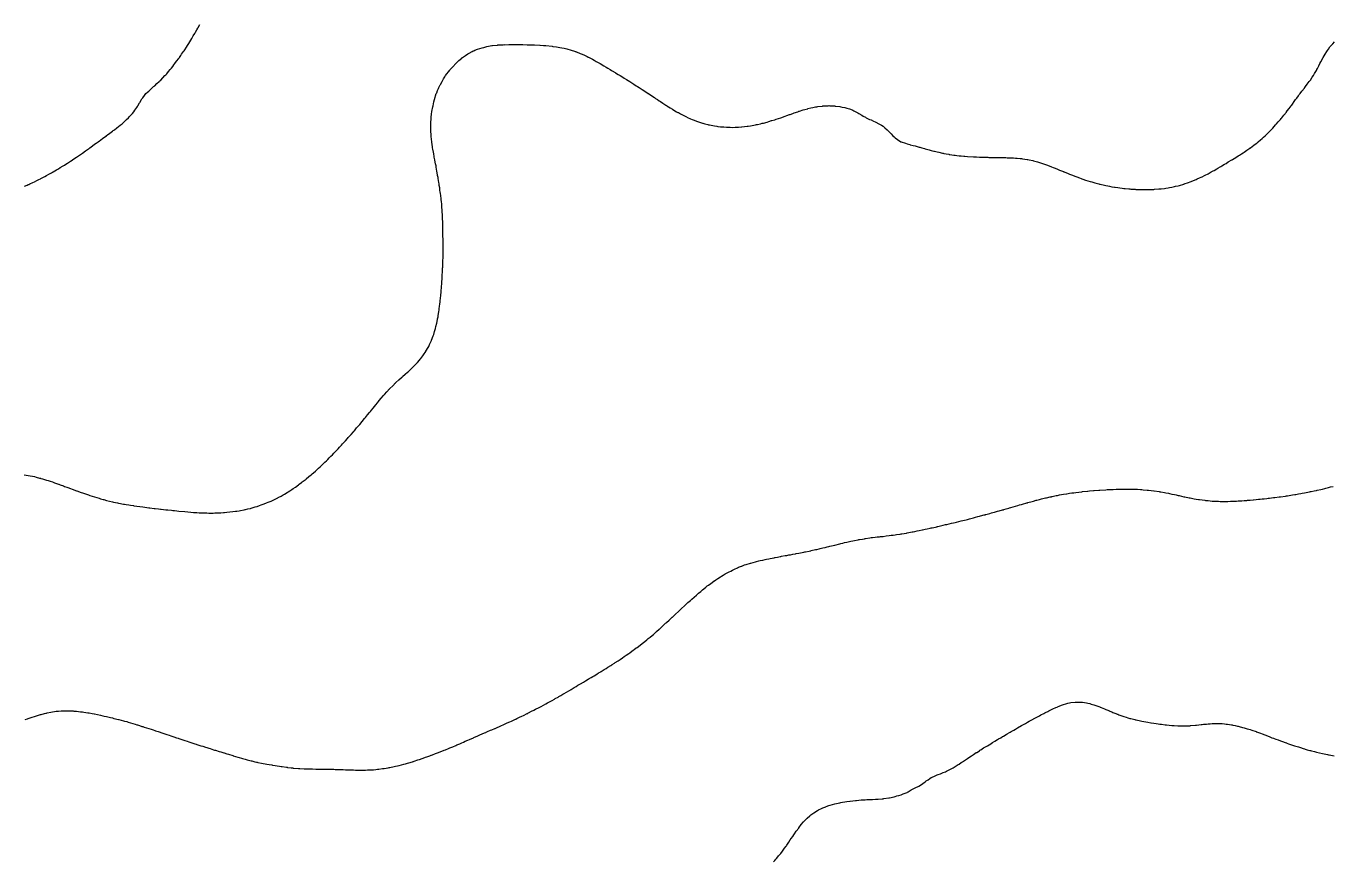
# Model space of a CAD drawing. Extents: x -717078 to -715000, y -984629 to -984000.
# Drawn here: x -716546.9 to -716329.8, y -984624.1 to -984485.3 of the extents above; entities that cross this region are included whole.
import ezdxf

# ---------------------------------------------------------------- set-up
doc = ezdxf.new("R2010")
doc.units = 0
doc.layers.add('buffer_B2_0_1_clip', color=7, linetype='Continuous')

msp = doc.modelspace()

# ---------------------------------------------------------------- linework, layer by layer
at = {"layer": 'buffer_B2_0_1_clip'}
for points in [[(-716547.12, -984511.88), (-716546.7, -984511.7), (-716546.5, -984511.62), (-716546.42, -984511.58), (-716546.24, -984511.5), (-716545.74, -984511.26), (-716545.5, -984511.14), (-716545.07, -984510.93), (-716544.78, -984510.78), (-716544.5, -984510.64), (-716544.41, -984510.59), (-716544.22, -984510.5), (-716543.76, -984510.24), (-716543.5, -984510.11), (-716543.11, -984509.89), (-716542.64, -984509.64), (-716542.5, -984509.57), (-716542.46, -984509.54), (-716542.38, -984509.5), (-716541.83, -984509.17), (-716541.5, -984508.97), (-716541.21, -984508.79), (-716540.71, -984508.5), (-716540.58, -984508.42), (-716540.5, -984508.37), (-716540.12, -984508.12), (-716539.97, -984508.03), (-716539.5, -984507.72), (-716539.36, -984507.64), (-716539.15, -984507.5), (-716538.77, -984507.23), (-716538.5, -984507.06), (-716538.17, -984506.83), (-716537.68, -984506.5), (-716537.58, -984506.42), (-716537.5, -984506.37), (-716537.03, -984506.03), (-716537, -984506), (-716536.5, -984505.66), (-716536.41, -984505.59), (-716536.28, -984505.5), (-716535.84, -984505.16), (-716535.5, -984504.92), (-716535.25, -984504.75), (-716534.91, -984504.5), (-716534.67, -984504.33), (-716534.5, -984504.21), (-716534.1, -984503.9), (-716533.54, -984503.5), (-716533.52, -984503.48), (-716533.5, -984503.47), (-716533.37, -984503.37), (-716532.95, -984503.05), (-716532.5, -984502.72), (-716532.38, -984502.62), (-716532.2, -984502.5), (-716531.8, -984502.2), (-716531.5, -984501.97), (-716531.24, -984501.76), (-716530.93, -984501.5), (-716530.7, -984501.3), (-716530.5, -984501.12), (-716530.18, -984500.82), (-716529.84, -984500.5), (-716529.68, -984500.32), (-716529.5, -984500.13), (-716529.21, -984499.79), (-716528.98, -984499.5), (-716528.78, -984499.22), (-716528.5, -984498.8), (-716528.38, -984498.62), (-716528.3, -984498.5), (-716528.02, -984498.02), (-716528, -984498), (-716527.7, -984497.5), (-716527.62, -984497.38), (-716527.5, -984497.19), (-716527.21, -984496.79), (-716526.96, -984496.5), (-716526.73, -984496.27), (-716526.5, -984496.08), (-716526.21, -984495.79), (-716525.88, -984495.5), (-716525.68, -984495.32), (-716525.5, -984495.18), (-716525.16, -984494.84), (-716524.79, -984494.5), (-716524.64, -984494.36), (-716524.5, -984494.24), (-716524.14, -984493.86), (-716523.8, -984493.5), (-716523.65, -984493.35), (-716523.5, -984493.19), (-716523.19, -984492.81), (-716522.93, -984492.5), (-716522.74, -984492.26), (-716522.5, -984491.98), (-716522.3, -984491.7), (-716522.15, -984491.5), (-716521.87, -984491.13), (-716521.5, -984490.65), (-716521.44, -984490.56), (-716521.4, -984490.5), (-716521.17, -984490.17), (-716521.03, -984489.97), (-716520.7, -984489.5), (-716520.62, -984489.38), (-716520.5, -984489.21), (-716520.23, -984488.77), (-716520.05, -984488.5), (-716519.84, -984488.16), (-716519.5, -984487.62), (-716519.45, -984487.55), (-716519.43, -984487.5), (-716519.33, -984487.33), (-716519.09, -984486.91), (-716518.85, -984486.5), (-716518.72, -984486.28), (-716518.5, -984485.9), (-716518.36, -984485.64), (-716518.28, -984485.5), (-716518.03, -984485.03)], [(-716547.18, -984559.82), (-716546.86, -984559.86), (-716546.5, -984559.92), (-716545.5, -984560.13), (-716545.21, -984560.21), (-716544.64, -984560.36), (-716544.5, -984560.39), (-716544.42, -984560.42), (-716544.16, -984560.5), (-716543.65, -984560.65), (-716543.5, -984560.7), (-716543.21, -984560.79), (-716542.9, -984560.9), (-716542.5, -984561.02), (-716542.15, -984561.15), (-716541.68, -984561.32), (-716541.5, -984561.38), (-716541.41, -984561.41), (-716541.19, -984561.5), (-716540.68, -984561.68), (-716540.5, -984561.75), (-716540.11, -984561.89), (-716539.95, -984561.95), (-716539.5, -984562.12), (-716539.22, -984562.22), (-716538.51, -984562.49), (-716538.5, -984562.49), (-716538.49, -984562.49), (-716538.47, -984562.5), (-716537.75, -984562.75), (-716537.5, -984562.84), (-716537.01, -984563.01), (-716536.99, -984563.01), (-716536.5, -984563.18), (-716536.26, -984563.26), (-716535.52, -984563.5), (-716535.5, -984563.5), (-716535.5, -984563.51), (-716535.49, -984563.51), (-716534.73, -984563.73), (-716534.5, -984563.8), (-716534.09, -984563.91), (-716533.95, -984563.95), (-716533.5, -984564.07), (-716532.5, -984564.32), (-716532.35, -984564.35), (-716531.66, -984564.5), (-716531.53, -984564.53), (-716531.5, -984564.53), (-716531.46, -984564.54), (-716530.68, -984564.68), (-716530.5, -984564.72), (-716530.24, -984564.76), (-716529.83, -984564.83), (-716529.5, -984564.88), (-716529.05, -984564.95), (-716528.96, -984564.96), (-716528.5, -984565.03), (-716527.5, -984565.17), (-716526.5, -984565.3), (-716526.32, -984565.32), (-716525.59, -984565.41), (-716525.5, -984565.42), (-716525.43, -984565.43), (-716524.86, -984565.5), (-716524.54, -984565.54), (-716524.5, -984565.54), (-716524.45, -984565.55), (-716523.64, -984565.64), (-716523.5, -984565.65), (-716523.33, -984565.67), (-716522.73, -984565.73), (-716522.5, -984565.75), (-716522.22, -984565.78), (-716521.82, -984565.82), (-716521.5, -984565.85), (-716520.5, -984565.95), (-716520, -984566), (-716520, -984566), (-716519.5, -984566.04), (-716519.07, -984566.07), (-716518.92, -984566.08), (-716518.5, -984566.11), (-716518.12, -984566.12), (-716517.86, -984566.14), (-716517.5, -984566.15), (-716517.16, -984566.16), (-716516.83, -984566.17), (-716516.5, -984566.18), (-716516.18, -984566.18), (-716515.82, -984566.18), (-716515.5, -984566.17), (-716515.16, -984566.16), (-716514.85, -984566.15), (-716514.5, -984566.13), (-716514.1, -984566.1), (-716513.91, -984566.09), (-716513.5, -984566.06), (-716513.01, -984566), (-716513, -984566), (-716512.5, -984565.95), (-716512.11, -984565.89), (-716511.85, -984565.85), (-716511.5, -984565.8), (-716511.25, -984565.75), (-716510.64, -984565.64), (-716510.5, -984565.61), (-716510.41, -984565.59), (-716510.02, -984565.5), (-716509.6, -984565.4), (-716509.5, -984565.37), (-716509.31, -984565.31), (-716508.83, -984565.17), (-716508.5, -984565.07), (-716508.07, -984564.93), (-716507.84, -984564.84), (-716507.5, -984564.72), (-716507.34, -984564.66), (-716506.93, -984564.5), (-716506.63, -984564.37), (-716506.5, -984564.32), (-716506.18, -984564.18), (-716505.93, -984564.07), (-716505.5, -984563.87), (-716505.25, -984563.75), (-716504.77, -984563.5), (-716504.59, -984563.41), (-716504.5, -984563.35), (-716504.15, -984563.15), (-716503.96, -984563.04), (-716503.5, -984562.77), (-716503.33, -984562.67), (-716503.07, -984562.5), (-716502.73, -984562.27), (-716502.5, -984562.12), (-716502.14, -984561.86), (-716501.62, -984561.5), (-716501.55, -984561.45), (-716501.5, -984561.41), (-716501.1, -984561.1), (-716500.99, -984561.01), (-716500.5, -984560.64), (-716500.42, -984560.58), (-716500.33, -984560.5), (-716499.88, -984560.12), (-716499.5, -984559.81), (-716499.33, -984559.67), (-716499.13, -984559.5), (-716498.8, -984559.2), (-716498.5, -984558.94), (-716498.27, -984558.73), (-716498.02, -984558.5), (-716497.76, -984558.24), (-716497.5, -984558.01), (-716497.25, -984557.75), (-716496.98, -984557.5), (-716496.74, -984557.26), (-716496.5, -984557.02), (-716496.25, -984556.75), (-716495.99, -984556.5), (-716495.75, -984556.25), (-716495.5, -984555.99), (-716495.27, -984555.73), (-716495.04, -984555.5), (-716494.78, -984555.22), (-716494.5, -984554.91), (-716494.31, -984554.69), (-716494.13, -984554.5), (-716493.83, -984554.17), (-716493.5, -984553.8), (-716493.36, -984553.64), (-716493.23, -984553.5), (-716492.89, -984553.11), (-716492.5, -984552.69), (-716492.41, -984552.59), (-716492.34, -984552.5), (-716491.96, -984552.04), (-716491.5, -984551.51), (-716491.49, -984551.51), (-716491.49, -984551.5), (-716491.45, -984551.45), (-716491.04, -984550.96), (-716490.66, -984550.5), (-716490.59, -984550.41), (-716490.5, -984550.31), (-716490.14, -984549.86), (-716489.83, -984549.5), (-716489.68, -984549.32), (-716489.5, -984549.1), (-716489.23, -984548.77), (-716489.01, -984548.5), (-716488.78, -984548.22), (-716488.5, -984547.88), (-716488.33, -984547.67), (-716488.19, -984547.5), (-716487.88, -984547.12), (-716487.5, -984546.67), (-716487.42, -984546.58), (-716487.35, -984546.5), (-716486.95, -984546.05), (-716486.5, -984545.57), (-716486.47, -984545.53), (-716486.44, -984545.5), (-716485.97, -984545.03), (-716485.5, -984544.57), (-716485.46, -984544.54), (-716485.43, -984544.5), (-716484.95, -984544.05), (-716484.5, -984543.67), (-716484.42, -984543.58), (-716484.33, -984543.5), (-716483.89, -984543.11), (-716483.5, -984542.79), (-716483.35, -984542.65), (-716483.2, -984542.5), (-716482.84, -984542.16), (-716482.5, -984541.85), (-716482.33, -984541.67), (-716482.17, -984541.5), (-716481.84, -984541.16), (-716481.5, -984540.77), (-716481.38, -984540.62), (-716481.28, -984540.5), (-716480.95, -984540.05), (-716480.72, -984539.72), (-716480.57, -984539.5), (-716480.54, -984539.46), (-716480.5, -984539.39), (-716480.17, -984538.83), (-716479.99, -984538.5), (-716479.83, -984538.17), (-716479.53, -984537.53), (-716479.52, -984537.5), (-716479.51, -984537.49), (-716479.5, -984537.46), (-716479.24, -984536.76), (-716479.14, -984536.5), (-716479, -984536), (-716479, -984536), (-716478.85, -984535.5), (-716478.79, -984535.21), (-716478.65, -984534.65), (-716478.61, -984534.5), (-716478.6, -984534.4), (-716478.5, -984533.89), (-716478.44, -984533.56), (-716478.42, -984533.5), (-716478.41, -984533.41), (-716478.3, -984532.7), (-716478.26, -984532.5), (-716478.23, -984532.23), (-716478.18, -984531.82), (-716478.13, -984531.5), (-716478.08, -984531.08), (-716478.07, -984530.93), (-716478.02, -984530.5), (-716477.97, -984530.03), (-716477.97, -984529.97), (-716477.92, -984529.5), (-716477.89, -984529.11), (-716477.87, -984528.87), (-716477.84, -984528.5), (-716477.82, -984528.18), (-716477.8, -984527.8), (-716477.77, -984527.23), (-716477.75, -984526.75), (-716477.73, -984526.5), (-716477.72, -984526.28), (-716477.68, -984525.68), (-716477.67, -984525.5), (-716477.66, -984525.34), (-716477.62, -984524.62), (-716477.62, -984524.5), (-716477.62, -984524.38), (-716477.6, -984523.6), (-716477.6, -984523.5), (-716477.6, -984523.4), (-716477.59, -984522.59), (-716477.59, -984522.5), (-716477.59, -984522.41), (-716477.59, -984521.59), (-716477.59, -984521.5), (-716477.59, -984521.41), (-716477.6, -984520.6), (-716477.6, -984520.5), (-716477.61, -984520.39), (-716477.62, -984519.62), (-716477.62, -984519.5), (-716477.63, -984519.37), (-716477.64, -984518.64), (-716477.64, -984518.5), (-716477.65, -984518.35), (-716477.66, -984517.66), (-716477.67, -984517.5), (-716477.68, -984517.32), (-716477.7, -984516.7), (-716477.71, -984516.5), (-716477.73, -984516.27), (-716477.76, -984515.76), (-716477.78, -984515.5), (-716477.8, -984515.2), (-716477.83, -984514.83), (-716477.87, -984514.5), (-716477.91, -984514.09), (-716477.93, -984513.93), (-716477.98, -984513.5), (-716478.04, -984513.04), (-716478.06, -984512.94), (-716478.11, -984512.5), (-716478.16, -984512.16), (-716478.22, -984511.78), (-716478.26, -984511.5), (-716478.29, -984511.29), (-716478.42, -984510.58), (-716478.43, -984510.5), (-716478.44, -984510.44), (-716478.5, -984510.09), (-716478.59, -984509.59), (-716478.61, -984509.5), (-716478.63, -984509.37), (-716478.73, -984508.73), (-716478.77, -984508.5), (-716478.84, -984508.16), (-716478.89, -984507.89), (-716478.96, -984507.5), (-716479.05, -984507.05), (-716479.07, -984506.93), (-716479.16, -984506.5), (-716479.2, -984506.2), (-716479.3, -984505.7), (-716479.34, -984505.5), (-716479.35, -984505.35), (-716479.46, -984504.54), (-716479.46, -984504.5), (-716479.47, -984504.47), (-716479.5, -984504.13), (-716479.56, -984503.56), (-716479.56, -984503.5), (-716479.57, -984503.43), (-716479.62, -984502.62), (-716479.63, -984502.5), (-716479.63, -984502.37), (-716479.62, -984501.62), (-716479.61, -984501.5), (-716479.61, -984501.39), (-716479.57, -984500.57), (-716479.57, -984500.5), (-716479.56, -984500.44), (-716479.5, -984499.87), (-716479.46, -984499.54), (-716479.46, -984499.5), (-716479.45, -984499.45), (-716479.31, -984498.69), (-716479.27, -984498.5), (-716479.2, -984498.2), (-716479.12, -984497.88), (-716479.02, -984497.5), (-716478.72, -984496.5), (-716478.66, -984496.34), (-716478.5, -984495.97), (-716478.35, -984495.65), (-716478.28, -984495.5), (-716478.06, -984495.06), (-716478.02, -984494.98), (-716477.77, -984494.5), (-716477.5, -984494.02), (-716477.3, -984493.7), (-716477.17, -984493.5), (-716476.5, -984492.61), (-716476.41, -984492.5), (-716475.98, -984492.02), (-716475.5, -984491.51), (-716475.5, -984491.5), (-716475.49, -984491.5), (-716474.99, -984491.01), (-716474.5, -984490.58), (-716474.46, -984490.54), (-716474.39, -984490.5), (-716473.86, -984490.14), (-716473.5, -984489.91), (-716473.24, -984489.76), (-716472.75, -984489.5), (-716472.59, -984489.41), (-716472.5, -984489.37), (-716472.3, -984489.3), (-716471.87, -984489.13), (-716471.5, -984489), (-716471.11, -984488.89), (-716470.81, -984488.81), (-716470.5, -984488.72), (-716470.32, -984488.68), (-716469.52, -984488.52), (-716469.5, -984488.51), (-716469.49, -984488.51), (-716469.37, -984488.5), (-716468.58, -984488.42), (-716468.5, -984488.41), (-716468.41, -984488.41), (-716467.63, -984488.37), (-716467.5, -984488.36), (-716467.37, -984488.37), (-716466.65, -984488.35), (-716466.5, -984488.35), (-716466.35, -984488.35), (-716465.66, -984488.34), (-716465.5, -984488.34), (-716465.35, -984488.35), (-716464.65, -984488.35), (-716464.5, -984488.35), (-716464.36, -984488.36), (-716463.63, -984488.37), (-716463.5, -984488.38), (-716463.38, -984488.38), (-716462.61, -984488.39), (-716462.5, -984488.4), (-716462.4, -984488.4), (-716461.55, -984488.45), (-716461.5, -984488.45), (-716461.46, -984488.46), (-716460.9, -984488.5), (-716460.53, -984488.53), (-716460.5, -984488.53), (-716459.5, -984488.64), (-716459.34, -984488.66), (-716458.74, -984488.74), (-716458.5, -984488.76), (-716458.18, -984488.82), (-716457.88, -984488.88), (-716457.5, -984488.94), (-716457.06, -984489.06), (-716456.89, -984489.11), (-716456.5, -984489.21), (-716455.61, -984489.5), (-716455.53, -984489.53), (-716455.5, -984489.54), (-716455.44, -984489.56), (-716454.82, -984489.82), (-716454.5, -984489.94), (-716454.12, -984490.12), (-716453.65, -984490.35), (-716453.5, -984490.42), (-716453.45, -984490.45), (-716452.79, -984490.79), (-716452.5, -984490.93), (-716452.14, -984491.14), (-716451.52, -984491.48), (-716451.5, -984491.49), (-716451.49, -984491.49), (-716451.49, -984491.5), (-716450.87, -984491.87), (-716450.5, -984492.09), (-716450.25, -984492.25), (-716449.85, -984492.5), (-716449.64, -984492.64), (-716449.5, -984492.72), (-716449.01, -984493.01), (-716448.95, -984493.05), (-716448.5, -984493.32), (-716448.39, -984493.39), (-716448.19, -984493.5), (-716447.76, -984493.76), (-716447.5, -984493.92), (-716447.15, -984494.15), (-716446.55, -984494.5), (-716446.52, -984494.52), (-716446.5, -984494.53), (-716446.41, -984494.59), (-716445.91, -984494.91), (-716445.5, -984495.18), (-716445.31, -984495.31), (-716445.01, -984495.5), (-716444.7, -984495.7), (-716444.5, -984495.82), (-716444.09, -984496.09), (-716443.55, -984496.45), (-716443.5, -984496.48), (-716443.49, -984496.49), (-716443.47, -984496.5), (-716442.89, -984496.89), (-716442.5, -984497.15), (-716442.29, -984497.29), (-716441.99, -984497.5), (-716441.7, -984497.7), (-716441.5, -984497.82), (-716441.09, -984498.09), (-716440.59, -984498.41), (-716440.5, -984498.47), (-716440.48, -984498.48), (-716440.45, -984498.5), (-716439.87, -984498.87), (-716439.5, -984499.08), (-716439.24, -984499.24), (-716438.79, -984499.5), (-716438.61, -984499.61), (-716438.5, -984499.66), (-716438.15, -984499.85), (-716437.95, -984499.95), (-716437.5, -984500.19), (-716437.29, -984500.29), (-716436.86, -984500.5), (-716436.62, -984500.62), (-716436.5, -984500.66), (-716436.22, -984500.78), (-716435.91, -984500.91), (-716435.5, -984501.07), (-716435.18, -984501.18), (-716434.65, -984501.35), (-716434.5, -984501.4), (-716434.42, -984501.42), (-716434.12, -984501.5), (-716433.63, -984501.63), (-716433.5, -984501.66), (-716433.31, -984501.69), (-716432.8, -984501.8), (-716432.5, -984501.86), (-716432.09, -984501.91), (-716431.94, -984501.94), (-716431.5, -984502), (-716431.03, -984502.03), (-716430.96, -984502.04), (-716430.5, -984502.07), (-716430.08, -984502.08), (-716429.91, -984502.09), (-716429.5, -984502.1), (-716429.08, -984502.08), (-716428.92, -984502.08), (-716428.5, -984502.07), (-716428.02, -984502.02), (-716427.98, -984502.02), (-716427.5, -984501.97), (-716427.08, -984501.92), (-716426.89, -984501.89), (-716426.5, -984501.83), (-716426.22, -984501.78), (-716425.67, -984501.67), (-716425.5, -984501.64), (-716425.38, -984501.62), (-716424.87, -984501.5), (-716424.57, -984501.43), (-716424.5, -984501.41), (-716424.38, -984501.38), (-716423.78, -984501.22), (-716423.5, -984501.14), (-716423.01, -984500.99), (-716422.98, -984500.98), (-716422.5, -984500.83), (-716422.25, -984500.75), (-716421.51, -984500.5), (-716421.5, -984500.5), (-716421.5, -984500.5), (-716421.5, -984500.5), (-716420.76, -984500.24), (-716420.5, -984500.14), (-716420.03, -984499.97), (-716419.94, -984499.94), (-716419.5, -984499.78), (-716419.29, -984499.71), (-716418.68, -984499.5), (-716418.55, -984499.45), (-716418.5, -984499.44), (-716418.41, -984499.41), (-716417.79, -984499.21), (-716417.5, -984499.12), (-716417, -984499), (-716416.99, -984498.99), (-716416.5, -984498.86), (-716416.19, -984498.81), (-716415.72, -984498.72), (-716415.5, -984498.68), (-716415.34, -984498.66), (-716414.56, -984498.56), (-716414.5, -984498.55), (-716414.45, -984498.55), (-716413.63, -984498.5), (-716413.51, -984498.49), (-716413.5, -984498.49), (-716413.49, -984498.49), (-716413.37, -984498.5), (-716412.55, -984498.55), (-716412.5, -984498.55), (-716412.44, -984498.56), (-716411.66, -984498.66), (-716411.5, -984498.68), (-716411.27, -984498.73), (-716410.83, -984498.83), (-716410.5, -984498.89), (-716410.05, -984499.05), (-716409.9, -984499.1), (-716409.5, -984499.24), (-716409.33, -984499.33), (-716409.02, -984499.5), (-716408.68, -984499.68), (-716408.5, -984499.78), (-716408.05, -984500.05), (-716407.78, -984500.22), (-716407.43, -984500.43), (-716407.31, -984500.5), (-716406.77, -984500.77), (-716406.5, -984500.88), (-716406.08, -984501.08), (-716405.8, -984501.2), (-716405.5, -984501.34), (-716405.4, -984501.4), (-716405.22, -984501.5), (-716404.76, -984501.76), (-716404.5, -984501.93), (-716404.18, -984502.18), (-716403.84, -984502.5), (-716403.67, -984502.67), (-716403.5, -984502.84), (-716403.18, -984503.18), (-716402.87, -984503.5), (-716402.68, -984503.68), (-716402.5, -984503.84), (-716402.12, -984504.12), (-716401.53, -984504.5), (-716401.51, -984504.51), (-716401.5, -984504.51), (-716401.48, -984504.52), (-716400.75, -984504.75), (-716400.5, -984504.83), (-716400.04, -984504.96), (-716399.98, -984504.98), (-716399.5, -984505.11), (-716399.19, -984505.19), (-716398.66, -984505.34), (-716398.5, -984505.38), (-716398.41, -984505.41), (-716398.08, -984505.5), (-716397.62, -984505.62), (-716397.5, -984505.66), (-716397.29, -984505.71), (-716396.84, -984505.84), (-716396.5, -984505.93), (-716396.04, -984506.04), (-716395.93, -984506.07), (-716395.5, -984506.17), (-716395.24, -984506.24), (-716394.63, -984506.37), (-716394.5, -984506.4), (-716394.42, -984506.42), (-716393.99, -984506.5), (-716393.58, -984506.58), (-716393.5, -984506.6), (-716393.39, -984506.61), (-716392.72, -984506.72), (-716392.5, -984506.75), (-716392.22, -984506.78), (-716391.83, -984506.83), (-716391.5, -984506.86), (-716391.1, -984506.9), (-716390.91, -984506.91), (-716390.5, -984506.94), (-716389.5, -984506.99), (-716389.02, -984507.02), (-716388.98, -984507.02), (-716388.5, -984507.04), (-716388.05, -984507.05), (-716387.94, -984507.06), (-716387.5, -984507.07), (-716387.08, -984507.08), (-716386.91, -984507.09), (-716386.5, -984507.1), (-716386.11, -984507.11), (-716385.89, -984507.11), (-716385.5, -984507.12), (-716385.12, -984507.12), (-716384.87, -984507.13), (-716384.5, -984507.13), (-716384.13, -984507.13), (-716383.86, -984507.14), (-716383.5, -984507.15), (-716383.17, -984507.17), (-716382.81, -984507.19), (-716382.5, -984507.21), (-716382.23, -984507.23), (-716381.72, -984507.28), (-716381.5, -984507.3), (-716381.32, -984507.32), (-716380.56, -984507.44), (-716380.5, -984507.45), (-716380.45, -984507.45), (-716380.24, -984507.5), (-716379.63, -984507.63), (-716379.5, -984507.65), (-716379.29, -984507.71), (-716378.84, -984507.84), (-716378.5, -984507.93), (-716377.5, -984508.27), (-716377.33, -984508.33), (-716376.9, -984508.5), (-716376.5, -984508.65), (-716376.25, -984508.75), (-716375.89, -984508.89), (-716375.5, -984509.05), (-716375.19, -984509.19), (-716374.55, -984509.45), (-716374.5, -984509.47), (-716374.48, -984509.48), (-716374.43, -984509.5), (-716373.76, -984509.76), (-716373.5, -984509.87), (-716373.05, -984510.05), (-716372.89, -984510.11), (-716372.5, -984510.26), (-716372.33, -984510.33), (-716371.87, -984510.5), (-716371.6, -984510.6), (-716371.5, -984510.64), (-716371.29, -984510.71), (-716370.86, -984510.86), (-716370.5, -984510.98), (-716370.1, -984511.1), (-716369.82, -984511.18), (-716369.5, -984511.28), (-716369.33, -984511.33), (-716368.67, -984511.5), (-716368.53, -984511.53), (-716368.5, -984511.54), (-716368.44, -984511.56), (-716367.72, -984511.72), (-716367.5, -984511.77), (-716367.17, -984511.83), (-716366.88, -984511.88), (-716366.5, -984511.96), (-716366.03, -984512.03), (-716365.96, -984512.04), (-716365.5, -984512.12), (-716365.16, -984512.16), (-716364.79, -984512.21), (-716364.5, -984512.24), (-716364.26, -984512.26), (-716363.68, -984512.32), (-716363.5, -984512.34), (-716363.35, -984512.35), (-716362.61, -984512.39), (-716362.5, -984512.4), (-716362.4, -984512.4), (-716361.57, -984512.43), (-716361.5, -984512.43), (-716361.43, -984512.43), (-716360.56, -984512.44), (-716360.5, -984512.44), (-716360.43, -984512.43), (-716359.6, -984512.4), (-716359.5, -984512.4), (-716359.39, -984512.39), (-716358.66, -984512.34), (-716358.5, -984512.33), (-716358.31, -984512.31), (-716357.76, -984512.24), (-716357.5, -984512.21), (-716357.15, -984512.15), (-716356.9, -984512.1), (-716356.5, -984512.04), (-716356.06, -984511.94), (-716355.9, -984511.9), (-716355.5, -984511.81), (-716355.26, -984511.74), (-716354.52, -984511.52), (-716354.5, -984511.52), (-716354.49, -984511.51), (-716354.45, -984511.5), (-716353.75, -984511.25), (-716353.5, -984511.17), (-716353.02, -984510.98), (-716352.95, -984510.95), (-716352.5, -984510.77), (-716352.32, -984510.68), (-716351.93, -984510.5), (-716351.64, -984510.36), (-716351.5, -984510.31), (-716351.1, -984510.1), (-716350.97, -984510.03), (-716350.5, -984509.8), (-716350.31, -984509.69), (-716349.97, -984509.5), (-716349.67, -984509.33), (-716349.5, -984509.25), (-716349.03, -984508.97), (-716348.89, -984508.89), (-716348.5, -984508.67), (-716348.4, -984508.6), (-716348.23, -984508.5), (-716347.77, -984508.23), (-716347.5, -984508.08), (-716347.15, -984507.85), (-716346.55, -984507.5), (-716346.52, -984507.48), (-716346.5, -984507.47), (-716346.43, -984507.43), (-716345.91, -984507.09), (-716345.5, -984506.86), (-716345.29, -984506.71), (-716344.97, -984506.5), (-716344.68, -984506.32), (-716344.5, -984506.21), (-716344.09, -984505.91), (-716343.57, -984505.57), (-716343.5, -984505.52), (-716343.49, -984505.51), (-716343.47, -984505.5), (-716342.92, -984505.08), (-716342.5, -984504.77), (-716342.35, -984504.65), (-716342.18, -984504.5), (-716341.81, -984504.19), (-716341.5, -984503.94), (-716341.28, -984503.72), (-716341.03, -984503.5), (-716340.76, -984503.24), (-716340.5, -984503.01), (-716340.26, -984502.74), (-716340.02, -984502.5), (-716339.77, -984502.23), (-716339.5, -984501.94), (-716339.3, -984501.7), (-716339.12, -984501.5), (-716338.84, -984501.16), (-716338.5, -984500.79), (-716338.38, -984500.62), (-716338.27, -984500.5), (-716337.94, -984500.06), (-716337.5, -984499.56), (-716337.48, -984499.52), (-716337.46, -984499.5), (-716337.34, -984499.34), (-716337.05, -984498.95), (-716336.7, -984498.5), (-716336.61, -984498.39), (-716336.5, -984498.25), (-716336.19, -984497.81), (-716335.97, -984497.5), (-716335.77, -984497.23), (-716335.5, -984496.88), (-716335.35, -984496.65), (-716335.23, -984496.5), (-716334.92, -984496.08), (-716334.5, -984495.57), (-716334.47, -984495.53), (-716334.45, -984495.5), (-716334.3, -984495.3), (-716334.05, -984494.95), (-716333.7, -984494.5), (-716333.61, -984494.39), (-716333.5, -984494.24), (-716333.21, -984493.79), (-716333.01, -984493.5), (-716332.83, -984493.17), (-716332.5, -984492.65), (-716332.45, -984492.55), (-716332.41, -984492.5), (-716332.33, -984492.33), (-716332.13, -984491.87), (-716331.92, -984491.5), (-716331.79, -984491.21), (-716331.5, -984490.7), (-716331.43, -984490.57), (-716331.39, -984490.5), (-716331.23, -984490.23), (-716331.07, -984489.93), (-716330.77, -984489.5), (-716330.67, -984489.33), (-716330.5, -984489.1), (-716330.25, -984488.75), (-716330.04, -984488.5), (-716329.8, -984488.2), (-716329.5, -984487.87)], [(-716547.01, -984600.5), (-716546.63, -984600.37), (-716546.5, -984600.32), (-716546.22, -984600.22), (-716545.89, -984600.11), (-716545.5, -984599.98), (-716544.5, -984599.67), (-716544.36, -984599.64), (-716543.82, -984599.5), (-716543.57, -984599.43), (-716543.5, -984599.41), (-716543.39, -984599.39), (-716542.74, -984599.26), (-716542.5, -984599.21), (-716542.16, -984599.16), (-716541.88, -984599.12), (-716541.5, -984599.08), (-716541.05, -984599.05), (-716540.95, -984599.05), (-716540.5, -984599.02), (-716540.03, -984599.03), (-716539.97, -984599.03), (-716539.5, -984599.03), (-716539.06, -984599.06), (-716538.93, -984599.07), (-716538.5, -984599.1), (-716538.15, -984599.15), (-716537.82, -984599.18), (-716537.5, -984599.22), (-716537.26, -984599.26), (-716536.64, -984599.36), (-716536.5, -984599.38), (-716536.4, -984599.4), (-716535.87, -984599.5), (-716535.56, -984599.56), (-716535.5, -984599.56), (-716534.5, -984599.77), (-716534.15, -984599.85), (-716533.9, -984599.9), (-716533.5, -984599.99), (-716533.09, -984600.09), (-716532.85, -984600.15), (-716532.5, -984600.23), (-716532.29, -984600.29), (-716531.52, -984600.48), (-716531.5, -984600.49), (-716531.49, -984600.49), (-716531.45, -984600.5), (-716530.69, -984600.69), (-716530.5, -984600.75), (-716530.16, -984600.84), (-716529.91, -984600.91), (-716529.5, -984601.03), (-716529.14, -984601.14), (-716528.73, -984601.27), (-716528.5, -984601.34), (-716528.38, -984601.38), (-716528.02, -984601.5), (-716527.62, -984601.62), (-716527.5, -984601.66), (-716527.26, -984601.74), (-716526.86, -984601.86), (-716526.5, -984601.98), (-716526.11, -984602.11), (-716525.78, -984602.22), (-716525.5, -984602.31), (-716525.36, -984602.36), (-716524.93, -984602.5), (-716524.6, -984602.6), (-716524.5, -984602.64), (-716524.3, -984602.7), (-716523.84, -984602.84), (-716523.5, -984602.96), (-716523.09, -984603.09), (-716522.81, -984603.19), (-716522.5, -984603.3), (-716522.35, -984603.35), (-716521.9, -984603.5), (-716521.6, -984603.6), (-716521.5, -984603.63), (-716521.31, -984603.69), (-716520.84, -984603.84), (-716520.5, -984603.95), (-716520.09, -984604.09), (-716519.82, -984604.18), (-716519.5, -984604.28), (-716519.34, -984604.34), (-716518.86, -984604.5), (-716518.59, -984604.59), (-716518.5, -984604.61), (-716518.33, -984604.67), (-716517.83, -984604.83), (-716517.5, -984604.93), (-716517.07, -984605.07), (-716516.87, -984605.13), (-716516.5, -984605.25), (-716516.31, -984605.31), (-716515.72, -984605.5), (-716515.55, -984605.55), (-716515.5, -984605.57), (-716515.4, -984605.6), (-716514.78, -984605.78), (-716514.5, -984605.87), (-716514.02, -984606.02), (-716513.97, -984606.03), (-716513.5, -984606.18), (-716513.25, -984606.25), (-716512.51, -984606.49), (-716512.5, -984606.49), (-716512.49, -984606.49), (-716512.48, -984606.5), (-716511.72, -984606.72), (-716511.5, -984606.78), (-716511.11, -984606.89), (-716510.94, -984606.94), (-716510.5, -984607.07), (-716510.16, -984607.16), (-716509.72, -984607.28), (-716509.5, -984607.34), (-716509.37, -984607.37), (-716508.87, -984607.5), (-716508.57, -984607.57), (-716508.5, -984607.59), (-716508.39, -984607.61), (-716507.74, -984607.74), (-716507.5, -984607.79), (-716507.15, -984607.85), (-716506.9, -984607.9), (-716506.5, -984607.97), (-716506.04, -984608.04), (-716505.95, -984608.05), (-716505.5, -984608.12), (-716505.17, -984608.17), (-716504.76, -984608.24), (-716504.5, -984608.28), (-716504.31, -984608.31), (-716503.6, -984608.4), (-716503.5, -984608.42), (-716503.43, -984608.43), (-716502.82, -984608.5), (-716502.53, -984608.53), (-716502.5, -984608.54), (-716502.46, -984608.54), (-716501.61, -984608.61), (-716501.5, -984608.62), (-716501.38, -984608.62), (-716500.66, -984608.66), (-716500.5, -984608.67), (-716500.33, -984608.67), (-716499.69, -984608.69), (-716499.5, -984608.7), (-716499.3, -984608.7), (-716498.71, -984608.71), (-716498.5, -984608.71), (-716498.28, -984608.72), (-716497.73, -984608.73), (-716497.5, -984608.73), (-716497.26, -984608.74), (-716496.74, -984608.74), (-716496.5, -984608.75), (-716496.25, -984608.75), (-716495.76, -984608.76), (-716495.5, -984608.77), (-716495.22, -984608.78), (-716494.79, -984608.79), (-716494.5, -984608.8), (-716494.19, -984608.81), (-716493.83, -984608.83), (-716493.5, -984608.84), (-716493.15, -984608.85), (-716492.86, -984608.86), (-716492.5, -984608.87), (-716492.12, -984608.88), (-716491.88, -984608.88), (-716491.5, -984608.89), (-716491.11, -984608.89), (-716490.89, -984608.89), (-716490.5, -984608.89), (-716490.13, -984608.87), (-716489.86, -984608.86), (-716489.5, -984608.84), (-716489.18, -984608.82), (-716488.77, -984608.77), (-716488.5, -984608.75), (-716488.28, -984608.72), (-716487.64, -984608.64), (-716487.5, -984608.62), (-716487.39, -984608.61), (-716486.73, -984608.5), (-716486.53, -984608.47), (-716486.5, -984608.46), (-716486.45, -984608.45), (-716485.71, -984608.29), (-716485.5, -984608.25), (-716485.17, -984608.17), (-716484.89, -984608.11), (-716484.5, -984608.01), (-716484.1, -984607.9), (-716483.83, -984607.83), (-716483.5, -984607.74), (-716483.31, -984607.69), (-716482.68, -984607.5), (-716482.54, -984607.46), (-716482.5, -984607.44), (-716482.41, -984607.41), (-716481.79, -984607.21), (-716481.5, -984607.1), (-716481.05, -984606.95), (-716480.89, -984606.89), (-716480.5, -984606.76), (-716480.31, -984606.69), (-716479.78, -984606.5), (-716479.58, -984606.42), (-716479.5, -984606.39), (-716479.33, -984606.33), (-716478.85, -984606.15), (-716478.5, -984606.01), (-716477.5, -984605.62), (-716477.41, -984605.59), (-716477.19, -984605.5), (-716476.7, -984605.3), (-716476.5, -984605.21), (-716476, -984605), (-716476, -984605), (-716475.5, -984604.79), (-716475.3, -984604.7), (-716474.83, -984604.5), (-716474.6, -984604.4), (-716474.5, -984604.35), (-716474.23, -984604.23), (-716473.91, -984604.09), (-716473.5, -984603.9), (-716473.22, -984603.78), (-716472.53, -984603.5), (-716472.51, -984603.49), (-716472.5, -984603.48), (-716472.47, -984603.47), (-716471.82, -984603.18), (-716471.5, -984603.04), (-716471.12, -984602.88), (-716470.71, -984602.71), (-716470.5, -984602.62), (-716470.42, -984602.58), (-716470.21, -984602.5), (-716469.72, -984602.28), (-716469.5, -984602.19), (-716469.02, -984601.98), (-716468.95, -984601.95), (-716468.5, -984601.75), (-716468.32, -984601.68), (-716467.9, -984601.5), (-716467.62, -984601.38), (-716467.5, -984601.32), (-716467.17, -984601.17), (-716466.94, -984601.06), (-716466.5, -984600.87), (-716466.25, -984600.75), (-716465.68, -984600.5), (-716465.56, -984600.44), (-716465.5, -984600.41), (-716465.33, -984600.33), (-716464.89, -984600.11), (-716464.5, -984599.93), (-716464.21, -984599.79), (-716463.6, -984599.5), (-716463.54, -984599.46), (-716463.5, -984599.45), (-716463.39, -984599.39), (-716462.88, -984599.12), (-716462.5, -984598.93), (-716462.22, -984598.78), (-716461.65, -984598.5), (-716461.55, -984598.45), (-716461.5, -984598.42), (-716461.32, -984598.32), (-716460.91, -984598.09), (-716460.5, -984597.87), (-716460.26, -984597.74), (-716459.81, -984597.5), (-716459.61, -984597.39), (-716459.5, -984597.32), (-716459.08, -984597.08), (-716458.98, -984597.02), (-716458.5, -984596.75), (-716458.34, -984596.66), (-716458.05, -984596.5), (-716457.71, -984596.29), (-716457.5, -984596.17), (-716457.08, -984595.92), (-716456.72, -984595.72), (-716456.5, -984595.6), (-716456.44, -984595.56), (-716456.34, -984595.5), (-716455.82, -984595.18), (-716455.5, -984594.99), (-716455.2, -984594.8), (-716454.66, -984594.5), (-716454.56, -984594.44), (-716454.5, -984594.41), (-716454.26, -984594.26), (-716453.94, -984594.06), (-716453.5, -984593.8), (-716453.31, -984593.69), (-716453, -984593.5), (-716452.69, -984593.31), (-716452.5, -984593.2), (-716452.07, -984592.93), (-716451.75, -984592.75), (-716451.5, -984592.61), (-716451.43, -984592.57), (-716451.32, -984592.5), (-716450.82, -984592.18), (-716450.5, -984591.99), (-716450.2, -984591.8), (-716449.7, -984591.5), (-716449.58, -984591.42), (-716449.5, -984591.37), (-716449.12, -984591.12), (-716448.98, -984591.02), (-716448.5, -984590.72), (-716448.37, -984590.63), (-716448.17, -984590.5), (-716447.78, -984590.22), (-716447.5, -984590.04), (-716447.18, -984589.82), (-716446.72, -984589.5), (-716446.59, -984589.41), (-716446.5, -984589.34), (-716446.02, -984588.98), (-716445.87, -984588.87), (-716445.5, -984588.6), (-716445.44, -984588.56), (-716445.37, -984588.5), (-716444.88, -984588.12), (-716444.5, -984587.84), (-716444.31, -984587.69), (-716444.07, -984587.5), (-716443.76, -984587.24), (-716443.5, -984587.04), (-716443.21, -984586.79), (-716442.85, -984586.5), (-716442.66, -984586.34), (-716442.5, -984586.2), (-716442.13, -984585.87), (-716441.71, -984585.5), (-716441.6, -984585.4), (-716441.5, -984585.3), (-716441.08, -984584.92), (-716440.62, -984584.5), (-716440.56, -984584.44), (-716440.5, -984584.39), (-716440.04, -984583.96), (-716439.51, -984583.5), (-716439.5, -984583.5), (-716439.5, -984583.49), (-716439.25, -984583.25), (-716439, -984583), (-716438.5, -984582.55), (-716438.47, -984582.53), (-716438.44, -984582.5), (-716437.97, -984582.03), (-716437.5, -984581.61), (-716437.44, -984581.56), (-716437.38, -984581.5), (-716436.93, -984581.07), (-716436.5, -984580.69), (-716436.4, -984580.6), (-716436.28, -984580.5), (-716435.87, -984580.13), (-716435.5, -984579.8), (-716435.34, -984579.66), (-716435.14, -984579.5), (-716434.8, -984579.2), (-716434.5, -984578.96), (-716434.25, -984578.75), (-716433.93, -984578.5), (-716433.7, -984578.3), (-716433.5, -984578.15), (-716433.13, -984577.87), (-716432.59, -984577.5), (-716432.54, -984577.46), (-716432.5, -984577.43), (-716432.28, -984577.28), (-716431.95, -984577.05), (-716431.5, -984576.76), (-716431.34, -984576.66), (-716431.05, -984576.5), (-716430.71, -984576.29), (-716430.5, -984576.17), (-716430.07, -984575.93), (-716429.81, -984575.81), (-716429.5, -984575.65), (-716429.4, -984575.6), (-716429.16, -984575.5), (-716428.71, -984575.29), (-716428.5, -984575.2), (-716428, -984575), (-716427.99, -984574.99), (-716427.5, -984574.81), (-716427.27, -984574.73), (-716426.53, -984574.5), (-716426.51, -984574.49), (-716426.5, -984574.49), (-716426.49, -984574.49), (-716425.72, -984574.28), (-716425.5, -984574.22), (-716425.14, -984574.14), (-716424.92, -984574.08), (-716424.5, -984573.99), (-716424.1, -984573.9), (-716423.86, -984573.86), (-716423.5, -984573.79), (-716423.27, -984573.73), (-716422.61, -984573.61), (-716422.5, -984573.58), (-716422.43, -984573.57), (-716422.06, -984573.5), (-716421.59, -984573.41), (-716421.5, -984573.39), (-716421.37, -984573.37), (-716420.75, -984573.25), (-716420.5, -984573.21), (-716420.15, -984573.15), (-716419.9, -984573.1), (-716419.5, -984573.03), (-716419.05, -984572.95), (-716418.92, -984572.92), (-716418.5, -984572.85), (-716418.21, -984572.79), (-716417.69, -984572.69), (-716417.5, -984572.65), (-716417.38, -984572.62), (-716416.78, -984572.5), (-716416.55, -984572.45), (-716416.5, -984572.44), (-716416.42, -984572.42), (-716415.74, -984572.26), (-716415.5, -984572.21), (-716415.12, -984572.12), (-716414.93, -984572.07), (-716414.5, -984571.97), (-716414.12, -984571.88), (-716413.8, -984571.8), (-716413.5, -984571.73), (-716413.32, -984571.68), (-716412.53, -984571.5), (-716412.5, -984571.5), (-716412.5, -984571.49), (-716412.49, -984571.49), (-716411.7, -984571.3), (-716411.5, -984571.24), (-716411.16, -984571.16), (-716410.9, -984571.1), (-716410.5, -984571.01), (-716410.08, -984570.92), (-716409.87, -984570.87), (-716409.5, -984570.79), (-716409.26, -984570.74), (-716408.62, -984570.62), (-716408.5, -984570.6), (-716408.42, -984570.58), (-716407.93, -984570.5), (-716407.56, -984570.44), (-716407.5, -984570.43), (-716407.41, -984570.41), (-716406.7, -984570.3), (-716406.5, -984570.27), (-716406.24, -984570.24), (-716405.81, -984570.19), (-716405.5, -984570.15), (-716405.11, -984570.11), (-716404.91, -984570.09), (-716404.5, -984570.05), (-716404.01, -984569.99), (-716403.98, -984569.98), (-716403.5, -984569.93), (-716403.13, -984569.87), (-716402.84, -984569.84), (-716402.5, -984569.79), (-716402.25, -984569.75), (-716401.67, -984569.67), (-716401.5, -984569.64), (-716401.38, -984569.62), (-716400.63, -984569.5), (-716400.52, -984569.48), (-716400.5, -984569.48), (-716400.47, -984569.47), (-716399.68, -984569.32), (-716399.5, -984569.29), (-716399.24, -984569.24), (-716398.85, -984569.15), (-716398.5, -984569.08), (-716398.02, -984568.98), (-716397.97, -984568.97), (-716397.5, -984568.87), (-716397.2, -984568.8), (-716396.7, -984568.7), (-716396.5, -984568.66), (-716396.37, -984568.63), (-716395.78, -984568.5), (-716395.55, -984568.45), (-716395.5, -984568.44), (-716395.42, -984568.42), (-716394.74, -984568.26), (-716394.5, -984568.21), (-716394.11, -984568.11), (-716393.93, -984568.07), (-716393.5, -984567.97), (-716393.12, -984567.88), (-716392.81, -984567.81), (-716392.5, -984567.74), (-716392.31, -984567.69), (-716391.5, -984567.5), (-716391.5, -984567.5), (-716391.5, -984567.5), (-716391.5, -984567.5), (-716390.71, -984567.29), (-716390.5, -984567.24), (-716390.14, -984567.14), (-716389.92, -984567.08), (-716389.5, -984566.97), (-716389.13, -984566.87), (-716388.78, -984566.78), (-716388.5, -984566.71), (-716388.34, -984566.66), (-716387.7, -984566.5), (-716387.54, -984566.46), (-716387.5, -984566.45), (-716387.43, -984566.43), (-716386.76, -984566.24), (-716386.5, -984566.17), (-716386.04, -984566.04), (-716385.98, -984566.02), (-716385.5, -984565.89), (-716385.19, -984565.81), (-716384.67, -984565.67), (-716384.5, -984565.62), (-716384.41, -984565.59), (-716384.07, -984565.5), (-716383.63, -984565.37), (-716383.5, -984565.33), (-716383.26, -984565.26), (-716382.86, -984565.14), (-716382.5, -984565.03), (-716382.09, -984564.91), (-716381.84, -984564.84), (-716381.5, -984564.75), (-716381.31, -984564.69), (-716380.62, -984564.5), (-716380.53, -984564.47), (-716380.5, -984564.47), (-716380.45, -984564.45), (-716379.75, -984564.25), (-716379.5, -984564.18), (-716379.06, -984564.06), (-716378.96, -984564.04), (-716378.5, -984563.91), (-716378.17, -984563.83), (-716377.72, -984563.72), (-716377.5, -984563.67), (-716377.36, -984563.64), (-716376.74, -984563.5), (-716376.54, -984563.46), (-716376.5, -984563.44), (-716376.43, -984563.43), (-716375.72, -984563.28), (-716375.5, -984563.24), (-716375.18, -984563.18), (-716374.88, -984563.12), (-716374.5, -984563.05), (-716374.02, -984562.98), (-716373.97, -984562.97), (-716373.5, -984562.9), (-716373.15, -984562.85), (-716372.8, -984562.8), (-716372.5, -984562.76), (-716371.5, -984562.63), (-716371.38, -984562.62), (-716370.53, -984562.53), (-716370.5, -984562.53), (-716370.47, -984562.53), (-716370.18, -984562.5), (-716369.56, -984562.44), (-716369.5, -984562.44), (-716369.43, -984562.43), (-716368.63, -984562.37), (-716368.5, -984562.36), (-716367.5, -984562.3), (-716367.29, -984562.29), (-716366.73, -984562.27), (-716366.5, -984562.25), (-716366.25, -984562.25), (-716365.77, -984562.23), (-716365.5, -984562.22), (-716365.21, -984562.21), (-716364.79, -984562.21), (-716364.5, -984562.2), (-716364.2, -984562.2), (-716363.8, -984562.2), (-716363.5, -984562.2), (-716363.21, -984562.21), (-716362.78, -984562.22), (-716362.5, -984562.23), (-716362.24, -984562.24), (-716361.73, -984562.27), (-716361.5, -984562.29), (-716361.3, -984562.3), (-716360.64, -984562.36), (-716360.5, -984562.38), (-716360.39, -984562.39), (-716359.51, -984562.49), (-716359.5, -984562.49), (-716359.49, -984562.49), (-716359.45, -984562.5), (-716358.62, -984562.62), (-716358.5, -984562.64), (-716358.33, -984562.67), (-716357.77, -984562.77), (-716357.5, -984562.82), (-716357.1, -984562.9), (-716356.94, -984562.94), (-716356.5, -984563.02), (-716356.11, -984563.11), (-716355.83, -984563.17), (-716355.5, -984563.25), (-716355.29, -984563.29), (-716354.53, -984563.47), (-716354.5, -984563.48), (-716354.48, -984563.48), (-716354.39, -984563.5), (-716353.65, -984563.65), (-716353.5, -984563.68), (-716353.28, -984563.72), (-716352.81, -984563.81), (-716352.5, -984563.86), (-716352.08, -984563.92), (-716351.94, -984563.94), (-716351.5, -984564.01), (-716351.06, -984564.06), (-716350.93, -984564.07), (-716350.5, -984564.12), (-716350.15, -984564.15), (-716349.82, -984564.18), (-716349.5, -984564.2), (-716349.21, -984564.21), (-716348.77, -984564.23), (-716348.5, -984564.25), (-716348.25, -984564.25), (-716347.75, -984564.25), (-716347.5, -984564.25), (-716347.24, -984564.24), (-716346.77, -984564.23), (-716346.5, -984564.22), (-716346.21, -984564.21), (-716345.81, -984564.19), (-716345.5, -984564.17), (-716345.14, -984564.14), (-716344.87, -984564.13), (-716344.5, -984564.1), (-716344.07, -984564.07), (-716343.94, -984564.06), (-716343.5, -984564.02), (-716343.02, -984563.98), (-716342.98, -984563.98), (-716342.5, -984563.94), (-716342.1, -984563.9), (-716341.87, -984563.87), (-716341.5, -984563.84), (-716341.2, -984563.8), (-716340.75, -984563.75), (-716340.5, -984563.72), (-716340.3, -984563.7), (-716339.62, -984563.62), (-716339.5, -984563.61), (-716339.41, -984563.59), (-716338.67, -984563.5), (-716338.52, -984563.48), (-716338.5, -984563.48), (-716338.47, -984563.47), (-716337.64, -984563.36), (-716337.5, -984563.34), (-716337.3, -984563.3), (-716336.78, -984563.22), (-716336.5, -984563.18), (-716336.11, -984563.11), (-716335.92, -984563.08), (-716335.5, -984563), (-716335.08, -984562.92), (-716334.89, -984562.89), (-716334.5, -984562.82), (-716334.23, -984562.77), (-716333.65, -984562.65), (-716333.5, -984562.62), (-716333.4, -984562.6), (-716332.89, -984562.5), (-716332.57, -984562.43), (-716332.5, -984562.42), (-716332.39, -984562.39), (-716331.75, -984562.25), (-716331.5, -984562.19), (-716331.09, -984562.09), (-716330.94, -984562.06), (-716330.5, -984561.95), (-716330.15, -984561.85), (-716329.75, -984561.75)], [(-716422.7, -984624.13), (-716422.5, -984623.93), (-716422.3, -984623.7), (-716422.13, -984623.5), (-716421.85, -984623.15), (-716421.5, -984622.73), (-716421.4, -984622.6), (-716421.32, -984622.5), (-716420.98, -984622.02), (-716420.86, -984621.86), (-716420.59, -984621.5), (-716420.55, -984621.45), (-716420.5, -984621.37), (-716420.16, -984620.84), (-716419.91, -984620.5), (-716419.75, -984620.25), (-716419.5, -984619.9), (-716419.34, -984619.66), (-716419.22, -984619.5), (-716418.94, -984619.06), (-716418.52, -984618.52), (-716418.51, -984618.5), (-716418.5, -984618.5), (-716418.5, -984618.49), (-716418.08, -984617.92), (-716417.7, -984617.5), (-716417.61, -984617.39), (-716417.5, -984617.27), (-716417.13, -984616.87), (-716416.69, -984616.5), (-716416.59, -984616.41), (-716416.5, -984616.34), (-716416.02, -984615.98), (-716415.91, -984615.91), (-716415.5, -984615.66), (-716415.4, -984615.6), (-716415.2, -984615.5), (-716414.74, -984615.26), (-716414.5, -984615.16), (-716414.03, -984614.97), (-716413.94, -984614.94), (-716413.5, -984614.78), (-716413.29, -984614.71), (-716412.5, -984614.5), (-716411.7, -984614.3), (-716411.5, -984614.27), (-716411.22, -984614.22), (-716410.85, -984614.15), (-716410.5, -984614.09), (-716410.03, -984614.03), (-716409.97, -984614.03), (-716409.5, -984613.97), (-716409.07, -984613.93), (-716408.92, -984613.92), (-716408.5, -984613.88), (-716408.15, -984613.85), (-716407.84, -984613.84), (-716407.5, -984613.82), (-716407.2, -984613.8), (-716406.78, -984613.78), (-716406.5, -984613.77), (-716406.25, -984613.75), (-716405.73, -984613.73), (-716405.5, -984613.72), (-716405.3, -984613.7), (-716404.65, -984613.65), (-716404.5, -984613.64), (-716404.38, -984613.62), (-716403.52, -984613.52), (-716403.5, -984613.52), (-716403.49, -984613.51), (-716403.42, -984613.5), (-716402.67, -984613.33), (-716402.5, -984613.29), (-716402.19, -984613.19), (-716401.9, -984613.1), (-716401.5, -984612.97), (-716401.16, -984612.84), (-716400.65, -984612.65), (-716400.5, -984612.59), (-716400.44, -984612.56), (-716400.32, -984612.5), (-716399.81, -984612.19), (-716399.5, -984612), (-716399.16, -984611.84), (-716398.56, -984611.56), (-716398.5, -984611.53), (-716398.48, -984611.52), (-716398.45, -984611.5), (-716397.9, -984611.1), (-716397.5, -984610.82), (-716397.32, -984610.68), (-716397.03, -984610.5), (-716396.72, -984610.28), (-716396.5, -984610.13), (-716396.06, -984609.94), (-716395.84, -984609.84), (-716395.5, -984609.7), (-716395.36, -984609.64), (-716394.96, -984609.5), (-716394.64, -984609.36), (-716394.5, -984609.31), (-716394.15, -984609.15), (-716393.94, -984609.06), (-716393.5, -984608.85), (-716393.27, -984608.73), (-716392.87, -984608.5), (-716392.5, -984608.28), (-716392.03, -984607.97), (-716391.88, -984607.88), (-716391.5, -984607.63), (-716391.42, -984607.58), (-716391.31, -984607.5), (-716390.83, -984607.17), (-716390.5, -984606.96), (-716390.23, -984606.77), (-716389.8, -984606.5), (-716389.62, -984606.38), (-716389.5, -984606.3), (-716389.01, -984605.99), (-716388.94, -984605.94), (-716388.5, -984605.66), (-716388.4, -984605.6), (-716388.24, -984605.5), (-716387.79, -984605.21), (-716387.5, -984605.03), (-716387.17, -984604.83), (-716386.62, -984604.5), (-716386.55, -984604.45), (-716386.3, -984604.3), (-716385.93, -984604.07), (-716385.5, -984603.82), (-716385.3, -984603.7), (-716384.95, -984603.5), (-716384.67, -984603.33), (-716384.5, -984603.23), (-716384.04, -984602.96), (-716383.86, -984602.86), (-716383.5, -984602.66), (-716383.4, -984602.6), (-716383.23, -984602.5), (-716382.77, -984602.23), (-716382.5, -984602.07), (-716382.14, -984601.86), (-716381.5, -984601.5), (-716380.86, -984601.14), (-716380.5, -984600.93), (-716380.22, -984600.78), (-716379.7, -984600.5), (-716379.57, -984600.43), (-716379.5, -984600.39), (-716378.5, -984599.85), (-716378.27, -984599.73), (-716377.81, -984599.5), (-716377.61, -984599.39), (-716377.5, -984599.33), (-716377.15, -984599.15), (-716376.95, -984599.05), (-716376.5, -984598.82), (-716376.28, -984598.72), (-716375.79, -984598.5), (-716375.59, -984598.41), (-716375.5, -984598.36), (-716375.27, -984598.27), (-716374.88, -984598.12), (-716374.5, -984597.97), (-716374.13, -984597.87), (-716373.78, -984597.78), (-716373.5, -984597.71), (-716373.32, -984597.68), (-716372.6, -984597.6), (-716372.5, -984597.59), (-716371.5, -984597.59), (-716371.39, -984597.61), (-716370.72, -984597.72), (-716370.5, -984597.75), (-716370.15, -984597.85), (-716369.91, -984597.91), (-716369.5, -984598.03), (-716369.16, -984598.16), (-716368.66, -984598.34), (-716368.5, -984598.4), (-716368.43, -984598.43), (-716368.27, -984598.5), (-716367.72, -984598.72), (-716367.5, -984598.8), (-716367.01, -984599.01), (-716366.98, -984599.02), (-716366.5, -984599.22), (-716366.3, -984599.3), (-716365.83, -984599.5), (-716365.59, -984599.59), (-716365.5, -984599.62), (-716365.31, -984599.69), (-716364.85, -984599.85), (-716364.5, -984599.98), (-716364.1, -984600.1), (-716363.81, -984600.19), (-716363.5, -984600.29), (-716363.33, -984600.33), (-716362.7, -984600.5), (-716362.54, -984600.54), (-716362.5, -984600.55), (-716362.44, -984600.56), (-716361.71, -984600.71), (-716361.5, -984600.75), (-716361.19, -984600.81), (-716360.87, -984600.87), (-716360.5, -984600.93), (-716360.01, -984601.01), (-716359.98, -984601.02), (-716359.5, -984601.09), (-716359.15, -984601.15), (-716358.8, -984601.2), (-716358.5, -984601.24), (-716358.27, -984601.27), (-716357.64, -984601.36), (-716357.5, -984601.38), (-716357.39, -984601.39), (-716356.53, -984601.47), (-716356.5, -984601.48), (-716356.48, -984601.48), (-716356.15, -984601.5), (-716355.54, -984601.54), (-716355.5, -984601.54), (-716355.46, -984601.54), (-716354.54, -984601.54), (-716354.5, -984601.54), (-716354.46, -984601.54), (-716353.51, -984601.51), (-716353.5, -984601.51), (-716353.49, -984601.51), (-716353.41, -984601.5), (-716352.57, -984601.43), (-716352.5, -984601.42), (-716352.41, -984601.41), (-716351.67, -984601.33), (-716351.5, -984601.31), (-716351.28, -984601.28), (-716350.77, -984601.23), (-716350.5, -984601.2), (-716350.18, -984601.18), (-716349.84, -984601.16), (-716349.5, -984601.14), (-716349.14, -984601.14), (-716348.85, -984601.15), (-716348.5, -984601.15), (-716348.17, -984601.17), (-716347.79, -984601.21), (-716347.5, -984601.23), (-716347.27, -984601.27), (-716346.63, -984601.37), (-716346.5, -984601.39), (-716346.41, -984601.41), (-716346.01, -984601.5), (-716345.59, -984601.59), (-716345.5, -984601.61), (-716345.35, -984601.65), (-716344.79, -984601.79), (-716344.5, -984601.87), (-716344.01, -984602.01), (-716343.98, -984602.02), (-716343.5, -984602.17), (-716343.25, -984602.25), (-716342.53, -984602.5), (-716342.51, -984602.51), (-716342.5, -984602.51), (-716342.48, -984602.52), (-716341.77, -984602.77), (-716341.5, -984602.87), (-716341.05, -984603.05), (-716340.89, -984603.11), (-716340.5, -984603.27), (-716340.33, -984603.33), (-716339.92, -984603.5), (-716339.61, -984603.61), (-716339.5, -984603.66), (-716339.25, -984603.75), (-716338.88, -984603.88), (-716338.5, -984604.03), (-716338.15, -984604.15), (-716337.68, -984604.32), (-716337.5, -984604.38), (-716337.41, -984604.41), (-716337.17, -984604.5), (-716336.67, -984604.67), (-716336.5, -984604.72), (-716336.17, -984604.83), (-716335.91, -984604.91), (-716335.5, -984605.04), (-716335.15, -984605.15), (-716334.71, -984605.29), (-716334.5, -984605.35), (-716334.39, -984605.39), (-716334.02, -984605.5), (-716333.61, -984605.61), (-716333.5, -984605.64), (-716333.31, -984605.69), (-716332.82, -984605.82), (-716332.5, -984605.9), (-716332.02, -984606.02), (-716331.97, -984606.03), (-716331.5, -984606.14), (-716331.2, -984606.2), (-716330.69, -984606.31), (-716330.5, -984606.35), (-716330.37, -984606.37), (-716329.55, -984606.5)]]:
    msp.add_lwpolyline(points, dxfattribs=at)

doc.saveas('drawing.dxf')
